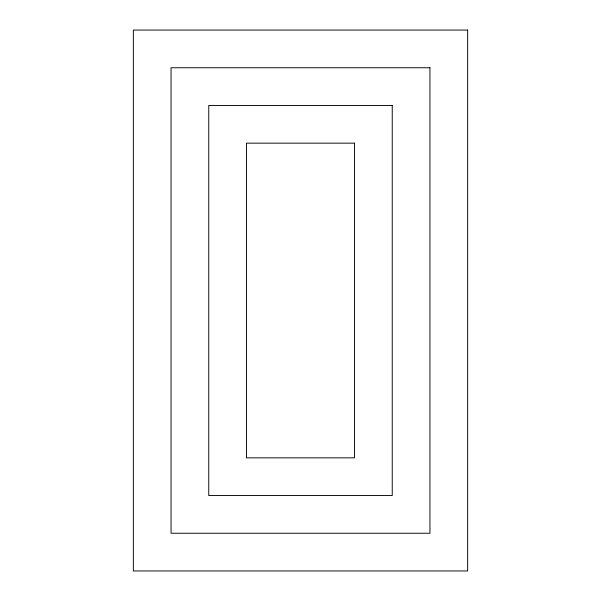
<?xml version="1.0" encoding="UTF-8"?>
<svg xmlns="http://www.w3.org/2000/svg" width="601" height="601" viewBox="0 0 601 601"><rect width="100%" height="100%" fill="white"/><g stroke="black" fill="none" stroke-linecap="round" stroke-linejoin="round"><path stroke-width="0.9" d="M467.646 30.05L133.354 30.05L133.354 570.95L467.646 570.95L467.646 30.05M429.948 67.755L171.052 67.755L171.052 533.245L429.948 533.245L429.948 67.755M392.243 105.453L208.757 105.453L208.757 495.547L392.243 495.547L392.243 105.453M354.537 143.158L246.463 143.158L246.463 457.842L354.537 457.842L354.537 143.158"/></g></svg>
